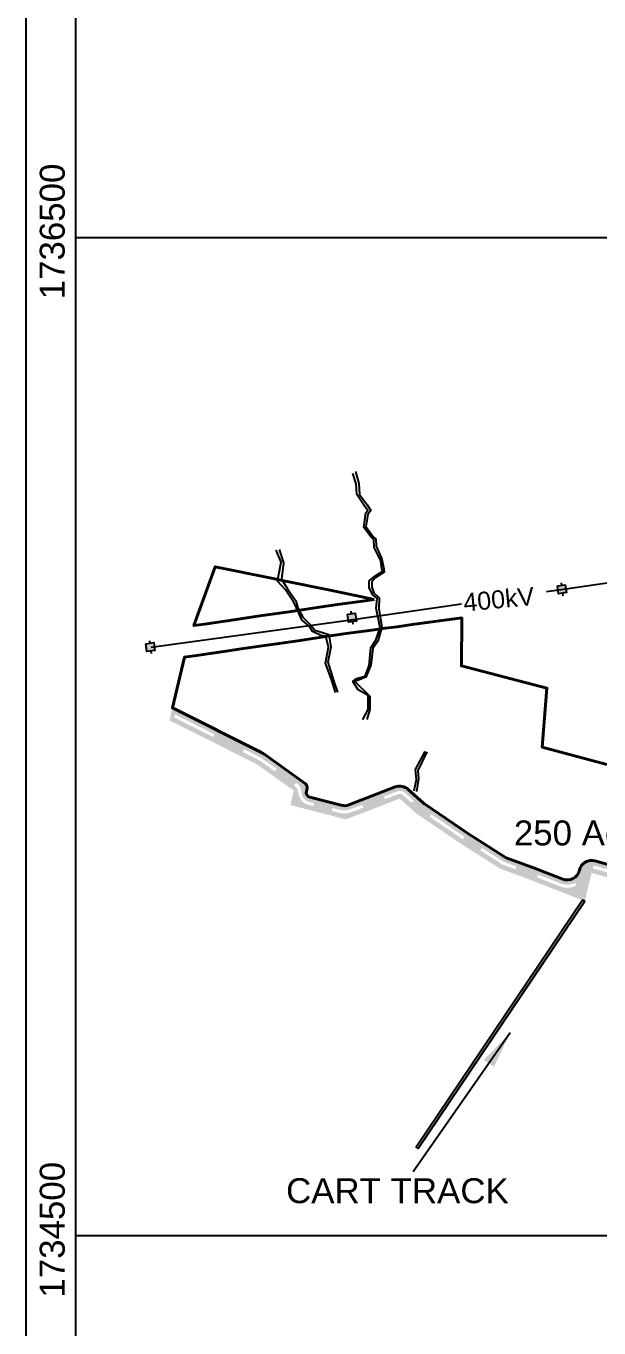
# Model space of a CAD drawing. Header units: metres. Extents: x 201400 to 215600, y 173235 to 1738400.
# Drawn here: x 201400 to 202548, y 1734315 to 1736923 of the extents above; entities that cross this region are included whole.
import ezdxf

# ---------------------------------------------------------------- set-up
doc = ezdxf.new("R2010")
doc.units = ezdxf.units.M
doc.layers.add('250Acres', color=7, linetype='Continuous', lineweight=25)
for name, color, linetype in [('400 KV POWER LINE', 1, 'Continuous'), ('GRID LINES', 250, 'Continuous'), ('GRID TEXT', 244, 'Continuous'), ('name power lines', 1, 'Continuous'), ('Names', 1, 'Continuous')]:
    doc.layers.add(name, color=color, linetype=linetype)
doc.layers.add('STREAM', color=7, linetype='Continuous', lineweight=0, true_color=0x3dcfff)
doc.styles.get("Standard").update_dxf_attribs({"font": 'arial.ttf', "height": 50})
doc.linetypes.add('ZIGZAG', pattern='A,0.0001,-0.2,[131,ltypeshp.shx,S=0.2,R=0,X=-0.2,Y=0],-0.4,[131,ltypeshp.shx,S=0.2,R=180,X=0.2,Y=0],-0.2', length=0.8001)
doc.dimstyles.get("Standard").update_dxf_attribs({"dimtxt": 50, "dimasz": 0.18, "dimexe": 0.18, "dimexo": 0.0625, "dimgap": 0.09, "dimtad": 0, "dimtih": 1, "dimtoh": 1, "dimdec": 4, "dimzin": 0, "dimdsep": 46, "dimtxsty": 'Standard', "dimcen": 0.09, "dimadec": 0, "dimazin": 0, "dimtfac": 1, "dimtdec": 4, "dimtofl": 0, "dimtmove": 0, "dimatfit": 3, "dimfxl": 1, "dimtolj": 1, "dimtzin": 0, "dimarcsym": 0})

msp = doc.modelspace()

# ---------------------------------------------------------------- hatches: boundary and pattern name
h = msp.add_hatch(color=253)
h.dxf.hatch_style = 1
h.paths.add_polyline_path([(203041.3, 1735000.9), (202843, 1735135.8), (202766, 1735187.1), (202652.6, 1735219.6), (202540.1, 1735250.7, 0.428899), (202509, 1735232, -0.459881), (202475.5, 1735214.2), (202419.3, 1735236.3), (202362.2, 1735257.2), (202286.7, 1735305), (202198.6, 1735364.8, -0.034479), (202195.9, 1735366.9), (202165.8, 1735394, 0.282426), (202140.1, 1735398.8), (202046.8, 1735362.9, -0.156976), (202031.5, 1735362.1), (201969.1, 1735378.3, -0.408786), (201961.9, 1735390.4), (201963.2, 1735395.5, 0.305926), (201959.2, 1735406), (201878.6, 1735463.6, 0.038595), (201872, 1735467.6), (201693.5, 1735557.3), (201687.6, 1735532.3), (201862.5, 1735444.4), (201936.5, 1735391.5), (201929.6, 1735362.8), (202040.7, 1735333.8), (202149.1, 1735375.5), (202181.7, 1735346), (202273, 1735284.1), (202351.1, 1735234.7), (202410.4, 1735212.9), (202519.7, 1735170), (202533.4, 1735226.6), (202645.8, 1735195.5), (202755.4, 1735164.1), (202829.1, 1735115.1), (203025, 1734981.7), (203149.2, 1734851.6), (203263.4, 1734869.5), (203331.5, 1734848.5), (203393.9, 1734864.2, 0.064633), (203417.8, 1734873.7), (203447.7, 1734890.2), (203477.7, 1734905.9, -0.018137), (203500, 1734915.6), (204314.1, 1735116), (204357.3, 1735130), (204355.3, 1735139.4), (204278.1, 1735117.6), (204276.6, 1735123.4), (204353.5, 1735145.1), (204350.5, 1735154.1), (204316, 1735142.9), (204282.3, 1735134.6), (203521, 1734946.5, 0.084343), (203512.7, 1734945.1), (203476, 1734932.3, 0.035824), (203466.2, 1734928), (203435.9, 1734912.3), (203405.7, 1734895.6, -0.064633), (203387.8, 1734888.5), (203363.6, 1734882.4, -0.149756), (203305.1, 1734885.3, 0.031003), (203293.2, 1734888.8), (203283.9, 1734890.9, 0.095047), (203246.3, 1734892.1), (203210, 1734886.4, -0.245975), (203122.1, 1734916.2)])
h.paths.add_polyline_path([(203107.9, 1734917.3), (203115.2, 1734909.6, 0.176115), (203182.3, 1734876.4), (203181.6, 1734870.4, -0.176115), (203110.9, 1734905.5), (203104.5, 1734912.2)], flags=16)
h.paths.add_polyline_path([(203028.9, 1734990.9), (202955.8, 1735040.3), (202959.2, 1735045.3), (203032.3, 1734995.8)], flags=16)
h.paths.add_polyline_path([(203284, 1734881.1), (203291.1, 1734879.5, -0.031003), (203301.9, 1734876.3, 0.149756), (203365.9, 1734873.2), (203390.1, 1734879.3, 0.032283), (203400.5, 1734882.6), (203402.7, 1734877, -0.032283), (203391.6, 1734873.4), (203367.4, 1734867.3, -0.149756), (203299.8, 1734870.7, 0.031003), (203289.8, 1734873.6), (203282.7, 1734875.3)], flags=16)
h.paths.add_polyline_path([(202870, 1735098.5), (202796.9, 1735147.9), (202800.3, 1735152.9), (202873.4, 1735103.4)], flags=16)
h.paths.add_polyline_path([(202756.5, 1735174.6), (202671.4, 1735198), (202673, 1735203.8), (202758.1, 1735180.4)], flags=16)
h.paths.add_polyline_path([(203483.5, 1734924.9), (203515.8, 1734936.2, -0.100949), (203522, 1734937), (203568.8, 1734948.6), (203570.4, 1734942.8), (203522.4, 1734930.9, 0.122828), (203517.8, 1734930.5), (203485.5, 1734919.2)], flags=16)
h.paths.add_polyline_path([(202621.1, 1735212.3), (202536, 1735235.7), (202537.6, 1735241.5), (202622.7, 1735218.1)], flags=16)
h.paths.add_polyline_path([(203624.6, 1734962.3), (203710.2, 1734983.8), (203711.6, 1734978), (203626, 1734956.5)], flags=16)
h.paths.add_polyline_path([(202502.3, 1735201, -0.208925), (202469.9, 1735199.8), (202423.9, 1735217.8), (202425.9, 1735223.4), (202472, 1735205.4, 0.21892), (202500.8, 1735207)], flags=16)
h.paths.add_polyline_path([(203755, 1734994.6), (203840.6, 1735016), (203842.1, 1735010.2), (203756.4, 1734988.7)], flags=16)
h.paths.add_polyline_path([(202381.1, 1735233.8), (202355.3, 1735243.2), (202310.1, 1735271.9), (202313.5, 1735276.8), (202358, 1735248.6), (202383.2, 1735239.4)], flags=16)
h.paths.add_polyline_path([(203885.4, 1735026.8), (203971, 1735048.3), (203972.5, 1735042.4), (203886.9, 1735021)], flags=16)
h.paths.add_polyline_path([(202278.7, 1735298.9), (202275.4, 1735294), (202209, 1735339), (202212.4, 1735343.9)], flags=16)
h.paths.add_polyline_path([(204015.8, 1735059), (204101.4, 1735080.5), (204102.9, 1735074.6), (204017.3, 1735053.2)], flags=16)
h.paths.add_polyline_path([(202177.3, 1735370.9), (202172.4, 1735367.3), (202155.4, 1735382.5, 0.282426), (202145.7, 1735384.3), (202119.2, 1735374.2), (202117.1, 1735379.8), (202143.5, 1735389.9, -0.282426), (202159.4, 1735387)], flags=16)
h.paths.add_polyline_path([(202075.7, 1735357.4), (202052.3, 1735348.4, -0.156976), (202027.6, 1735347.1), (202012.8, 1735350.9), (202014.3, 1735356.7), (202029.1, 1735352.9, 0.156976), (202050.2, 1735354), (202073.5, 1735363)], flags=16)
h.paths.add_polyline_path([(204146.2, 1735091.2), (204231.8, 1735112.7), (204233.3, 1735106.9), (204147.7, 1735085.4)], flags=16)
h.paths.add_polyline_path([(201975.8, 1735360.6), (201965.2, 1735363.4, -0.315009), (201946.3, 1735385.6, 0.196071), (201937.5, 1735402.3), (201941, 1735407.3), (201941.7, 1735406.8, -0.23308), (201952.2, 1735387.3, 0.331572), (201966.7, 1735369.2), (201977.1, 1735366.4)], flags=16)
h.paths.add_polyline_path([(201902.3, 1735434.9), (201899.2, 1735429.8), (201869.6, 1735451), (201834.2, 1735469.2), (201836.9, 1735474.6), (201870.4, 1735457.6)], flags=16)
h.paths.add_polyline_path([(201777.8, 1735504.3), (201775.1, 1735498.9), (201696.2, 1735538.6), (201698.9, 1735544)], flags=16)
h = msp.add_hatch(color=253)
h.dxf.hatch_style = 1
h.paths.add_polyline_path([(202519.7, 1735170), (202515, 1735171.9), (202181.9, 1734677), (202186.1, 1734674.2)])
at = {"layer": 'name power lines', "linetype": 'Continuous', "ltscale": 190}
h = msp.add_hatch(color=1, dxfattribs=at)
h.paths.add_polyline_path([(201640, 1735685.8), (201655.8, 1735688), (201658, 1735672.2), (201642.2, 1735670)])
h.paths.add_polyline_path([(202044, 1735744.8), (202059.8, 1735747), (202062, 1735731.2), (202046.2, 1735729)])
h.paths.add_polyline_path([(202465, 1735801.8), (202480.8, 1735804), (202483, 1735788.2), (202467.2, 1735786)])
h.paths.add_polyline_path([(202891, 1735863.8), (202906.8, 1735866), (202909, 1735850.2), (202893.2, 1735848)])
h.paths.add_polyline_path([(203298, 1735920.8), (203313.8, 1735923), (203316, 1735907.2), (203300.2, 1735905)])
h.paths.add_polyline_path([(203725, 1735982.8), (203740.8, 1735985), (203743, 1735969.2), (203727.2, 1735967)])
h.paths.add_polyline_path([(204121, 1736037.8), (204136.8, 1736040), (204139, 1736024.2), (204123.2, 1736022)])
h.paths.add_polyline_path([(204548, 1736095.8), (204563.8, 1736098), (204566, 1736082.2), (204550.2, 1736080)])
h.paths.add_polyline_path([(204985.8, 1736168.6), (205001.6, 1736171.2), (205004.2, 1736155.4), (204988.4, 1736152.8)])
h.paths.add_polyline_path([(205407.8, 1736238.6), (205423.6, 1736241.2), (205426.2, 1736225.4), (205410.4, 1736222.8)])
h.paths.add_polyline_path([(205839.8, 1736307.6), (205855.6, 1736310.2), (205858.2, 1736294.4), (205842.4, 1736291.8)])
h.paths.add_polyline_path([(206269.8, 1736375.6), (206285.6, 1736378.2), (206288.2, 1736362.4), (206272.4, 1736359.8)])
h.paths.add_polyline_path([(206703.8, 1736446.6), (206719.6, 1736449.2), (206722.2, 1736433.4), (206706.4, 1736430.8)])
h.paths.add_polyline_path([(207133.8, 1736514.6), (207149.6, 1736517.2), (207152.2, 1736501.4), (207136.4, 1736498.8)])
h.paths.add_polyline_path([(207574.8, 1736586.6), (207590.6, 1736589.2), (207593.2, 1736573.4), (207577.4, 1736570.8)])
h.paths.add_polyline_path([(207987.8, 1736653.6), (208003.6, 1736656.2), (208006.2, 1736640.4), (207990.4, 1736637.8)])
h.paths.add_polyline_path([(208422.8, 1736723.6), (208438.6, 1736726.2), (208441.2, 1736710.4), (208425.4, 1736707.8)])

# ---------------------------------------------------------------- linework, layer by layer
at = {"color": 1, "linetype": 'Continuous', "ltscale": 50}
for p, q in [((202472.2, 1735807.9), (202472.9, 1735802.9)), ((202475.1, 1735787.1), (202475.8, 1735782.1)), ((202051.2, 1735750.9), (202051.9, 1735745.9)), ((202054.1, 1735730.1), (202054.8, 1735725.1)), ((201647.2, 1735691.9), (201647.9, 1735686.9)), ((201650.1, 1735671.1), (201650.8, 1735666.1))]:
    msp.add_line(p, q, dxfattribs=at)
for points in [[(202465, 1735801.8), (202480.8, 1735804), (202483, 1735788.2), (202467.2, 1735786), (202465, 1735801.8)], [(201736.6, 1735722.1), (202048.8, 1735767.7), (202062.5, 1735769.6)], [(202044, 1735744.8), (202059.8, 1735747), (202062, 1735731.2), (202046.2, 1735729), (202044, 1735744.8)], [(201640, 1735685.8), (201655.8, 1735688), (201658, 1735672.2), (201642.2, 1735670), (201640, 1735685.8)]]:
    msp.add_lwpolyline(points, dxfattribs=at)
at = {"color": 7, "flags": 128}
for points in [[(201717.5, 1735658.7), (201746.4, 1735662.9), (201796.4, 1735670.2), (201836.1, 1735676), (201873, 1735681.4), (201907.4, 1735686.4), (201949.6, 1735692.6), (201983.5, 1735697.5), (202014, 1735702), (202041.8, 1735706), (202057.2, 1735708.3), (202093, 1735713.1), (202119.9, 1735716.8), (202143.7, 1735720), (202173.9, 1735724.1), (202273.2, 1735737.5)], [(202515, 1735171.9), (202181.9, 1734677)], [(202519.7, 1735170), (202186.1, 1734674.2)]]:
    msp.add_lwpolyline(points, dxfattribs=at)
at = {"color": 253, "flags": 128}
msp.add_lwpolyline([(202519.7, 1735170), (202515, 1735171.9), (202181.9, 1734677), (202186.1, 1734674.2)], close=True, dxfattribs=at)
at = {"layer": '250Acres', "color": 5, "lineweight": 40, "flags": 128}
msp.add_lwpolyline([(202098, 1735774.4), (202094.8, 1735775), (202009.3, 1735792.9), (201917, 1735811.7), (201892, 1735816.9), (201779.2, 1735840), (201736.6, 1735722.1), (201757.8, 1735725.2), (201821.2, 1735734.5), (201868.8, 1735741.4), (201927.5, 1735750), (201966.1, 1735755.6), (201983.7, 1735758.2), (202024.1, 1735764.1), (202079.5, 1735771.9)], close=True, dxfattribs=at)
msp.add_lwpolyline([(202098, 1735774.4), (202094.8, 1735775), (202009.3, 1735792.9), (201917, 1735811.7), (201892, 1735816.9), (201779.2, 1735840), (201736.6, 1735722.1), (201757.8, 1735725.2), (201821.2, 1735734.5), (201868.8, 1735741.4), (201927.5, 1735750), (201966.1, 1735755.6), (201983.7, 1735758.2), (202024.1, 1735764.1), (202079.5, 1735771.9)], close=True, dxfattribs=at)
msp.add_lwpolyline([(202098, 1735774.4), (202094.8, 1735775), (202009.3, 1735792.9), (201917, 1735811.7), (201892, 1735816.9), (201779.2, 1735840), (201736.6, 1735722.1), (201757.8, 1735725.2), (201821.2, 1735734.5), (201868.8, 1735741.4), (201927.5, 1735750), (201966.1, 1735755.6), (201983.7, 1735758.2), (202024.1, 1735764.1), (202079.5, 1735771.9)], close=True, dxfattribs=at)
msp.add_lwpolyline([(202564, 1735443.6), (202434.5, 1735478.5), (202444, 1735596.8), (202272.6, 1735641.3), (202273.2, 1735737.5), (202173.9, 1735724.1), (202143.7, 1735720), (202119.9, 1735716.8), (202093, 1735713.1), (202057.2, 1735708.3), (202041.8, 1735706), (202014, 1735702), (201983.5, 1735697.5), (201949.6, 1735692.6), (201907.4, 1735686.4), (201873, 1735681.4), (201836.1, 1735676), (201796.4, 1735670.2), (201746.4, 1735662.9), (201717.5, 1735658.7), (201693.5, 1735557.3), (201872, 1735467.6, -0.038595), (201878.6, 1735463.6), (201959.2, 1735406, -0.305926), (201963.2, 1735395.5), (201961.9, 1735390.4, 0.408786), (201969.1, 1735378.3), (202031.5, 1735362.1, 0.156976), (202046.8, 1735362.9), (202140.1, 1735398.8, -0.282426), (202165.8, 1735394), (202195.9, 1735366.9, 0.034479), (202198.6, 1735364.8), (202286.7, 1735305), (202362.2, 1735257.2), (202419.3, 1735236.3), (202475.5, 1735214.2, 0.459881), (202509, 1735232, -0.428899), (202540.1, 1735250.7), (202652.6, 1735219.6)], format="xyb", dxfattribs=at)
at = {"layer": '400 KV POWER LINE', "linetype": 'ZIGZAG', "ltscale": 50, "elevation": 328.7}
for points in [[(202443.2, 1735790.2), (202477, 1735795), (202905, 1735857), (203309.9, 1735919.9)], [(202443.2, 1735790.2), (202477, 1735795), (202905, 1735857), (203309.9, 1735919.9)], [(201651, 1735679), (202051, 1735734), (202273, 1735765.8)], [(201651, 1735679), (202051, 1735734), (202273, 1735765.8)]]:
    msp.add_lwpolyline(points, dxfattribs=at)
at = {"layer": 'GRID LINES', "color": 9, "linetype": 'Continuous'}
for p, q in [((201500, 1730460), (201500, 1738300)), ((201500, 1730460), (201500, 1738300)), ((201500, 1736500), (215500, 1736500)), ((201500, 1734500), (215500, 1734500))]:
    msp.add_line(p, q, dxfattribs=at)
for points in [[(201400, 1738400), (215600, 1738400), (215600, 1728400), (201400, 1728400)], [(201500, 1738300), (215500, 1738300), (215500, 1728500), (201500, 1728500)], [(201500, 1738300), (215500, 1738300), (215500, 1728500), (201500, 1728500)]]:
    msp.add_lwpolyline(points, close=True, dxfattribs=at)
at = {"layer": 'STREAM'}
for points, elevation in [([(202075, 1735534), (202086, 1735553.9), (202086, 1735582), (202065.4, 1735593.5), (202055, 1735610.1), (202062, 1735616), (202080, 1735621), (202088, 1735642), (202091, 1735677.9), (202101, 1735693), (202110, 1735718), (202102, 1735757), (202104, 1735777), (202095, 1735784), (202088, 1735798), (202088, 1735812), (202098.9, 1735821), (202115.1, 1735831), (202112.9, 1735835), (202111, 1735852), (202098, 1735878.9), (202097.1, 1735895), (202092, 1735899), (202077, 1735919), (202081, 1735947.9), (202085, 1735953), (202080.1, 1735959), (202063.1, 1735985), (202061.9, 1736005.9), (202055, 1736027)], 320.3), ([(202060, 1736031), (202067, 1736007), (202068, 1735985), (202084, 1735964), (202091, 1735953), (202085, 1735945), (202081, 1735921), (202095, 1735901), (202101, 1735896), (202102, 1735881), (202113, 1735855), (202117, 1735836), (202118, 1735829), (202099.9, 1735817.9), (202093, 1735810), (202093, 1735799), (202097, 1735788), (202108, 1735778), (202107, 1735756), (202113, 1735719), (202105, 1735691), (202095, 1735676), (202091, 1735643), (202081, 1735619), (202064, 1735612), (202059, 1735610), (202089, 1735581), (202089, 1735554), (202083, 1735534)], 328.1), ([(202020, 1735588), (202013, 1735612), (202000, 1735647), (202006, 1735679), (202001, 1735700.9), (201991, 1735702), (201974, 1735710), (201968, 1735720.1), (201953, 1735734), (201942, 1735758), (201936, 1735770), (201920.1, 1735794), (201904, 1735811), (201911, 1735849), (201901.1, 1735873)], 323), ([(201907, 1735874.9), (201916, 1735848), (201912, 1735815), (201924, 1735796), (201941, 1735772), (201945, 1735757), (201955, 1735739), (201972, 1735722), (201979, 1735713), (201994, 1735708), (202007, 1735704), (202011, 1735679), (202005, 1735649), (202016, 1735612), (202024, 1735589)], 328.4), ([(202199, 1735470), (202180, 1735434), (202182, 1735413), (202177, 1735391)], 321.9), ([(202183, 1735390), (202187, 1735415), (202186.1, 1735432), (202204, 1735469)], 320.7)]:
    msp.add_lwpolyline(points, dxfattribs=dict(at, elevation=elevation))
at = {"layer": 'STREAM', "linetype": 'Continuous', "lineweight": 25}
for points, elevation in [([(202075, 1735534), (202086, 1735553.9), (202086, 1735582), (202065.4, 1735593.5), (202055, 1735610.1), (202062, 1735616), (202080, 1735621), (202088, 1735642), (202091, 1735677.9), (202101, 1735693), (202110, 1735718), (202102, 1735757), (202104, 1735777), (202095, 1735784), (202088, 1735798), (202088, 1735812), (202098.9, 1735821), (202115.1, 1735831), (202112.9, 1735835), (202111, 1735852), (202098, 1735878.9), (202097.1, 1735895), (202092, 1735899), (202077, 1735919), (202081, 1735947.9), (202085, 1735953), (202080.1, 1735959), (202063.1, 1735985), (202061.9, 1736005.9), (202055, 1736027)], 320.3), ([(202075, 1735534), (202086, 1735553.9), (202086, 1735582), (202065.4, 1735593.5), (202055, 1735610.1), (202062, 1735616), (202080, 1735621), (202088, 1735642), (202091, 1735677.9), (202101, 1735693), (202110, 1735718), (202102, 1735757), (202104, 1735777), (202095, 1735784), (202088, 1735798), (202088, 1735812), (202098.9, 1735821), (202115.1, 1735831), (202112.9, 1735835), (202111, 1735852), (202098, 1735878.9), (202097.1, 1735895), (202092, 1735899), (202077, 1735919), (202081, 1735947.9), (202085, 1735953), (202080.1, 1735959), (202063.1, 1735985), (202061.9, 1736005.9), (202055, 1736027)], 320.3), ([(202060, 1736031), (202067, 1736007), (202068, 1735985), (202084, 1735964), (202091, 1735953), (202085, 1735945), (202081, 1735921), (202095, 1735901), (202101, 1735896), (202102, 1735881), (202113, 1735855), (202117, 1735836), (202118, 1735829), (202099.9, 1735817.9), (202093, 1735810), (202093, 1735799), (202097, 1735788), (202108, 1735778), (202107, 1735756), (202113, 1735719), (202105, 1735691), (202095, 1735676), (202091, 1735643), (202081, 1735619), (202064, 1735612), (202059, 1735610), (202089, 1735581), (202089, 1735554), (202083, 1735534)], 328.1), ([(202060, 1736031), (202067, 1736007), (202068, 1735985), (202084, 1735964), (202091, 1735953), (202085, 1735945), (202081, 1735921), (202095, 1735901), (202101, 1735896), (202102, 1735881), (202113, 1735855), (202117, 1735836), (202118, 1735829), (202099.9, 1735817.9), (202093, 1735810), (202093, 1735799), (202097, 1735788), (202108, 1735778), (202107, 1735756), (202113, 1735719), (202105, 1735691), (202095, 1735676), (202091, 1735643), (202081, 1735619), (202064, 1735612), (202059, 1735610), (202089, 1735581), (202089, 1735554), (202083, 1735534)], 328.1), ([(202020, 1735588), (202013, 1735612), (202000, 1735647), (202006, 1735679), (202001, 1735700.9), (201991, 1735702), (201974, 1735710), (201968, 1735720.1), (201953, 1735734), (201942, 1735758), (201936, 1735770), (201920.1, 1735794), (201904, 1735811), (201911, 1735849), (201901.1, 1735873)], 323), ([(202020, 1735588), (202013, 1735612), (202000, 1735647), (202006, 1735679), (202001, 1735700.9), (201991, 1735702), (201974, 1735710), (201968, 1735720.1), (201953, 1735734), (201942, 1735758), (201936, 1735770), (201920.1, 1735794), (201904, 1735811), (201911, 1735849), (201901.1, 1735873)], 323), ([(201907, 1735874.9), (201916, 1735848), (201912, 1735815), (201924, 1735796), (201941, 1735772), (201945, 1735757), (201955, 1735739), (201972, 1735722), (201979, 1735713), (201994, 1735708), (202007, 1735704), (202011, 1735679), (202005, 1735649), (202016, 1735612), (202024, 1735589)], 328.4), ([(201907, 1735874.9), (201916, 1735848), (201912, 1735815), (201924, 1735796), (201941, 1735772), (201945, 1735757), (201955, 1735739), (201972, 1735722), (201979, 1735713), (201994, 1735708), (202007, 1735704), (202011, 1735679), (202005, 1735649), (202016, 1735612), (202024, 1735589)], 328.4), ([(202199, 1735470), (202180, 1735434), (202182, 1735413), (202177, 1735391)], 321.9), ([(202199, 1735470), (202180, 1735434), (202182, 1735413), (202177, 1735391)], 321.9), ([(202183, 1735390), (202187, 1735415), (202186.1, 1735432), (202204, 1735469)], 320.7), ([(202183, 1735390), (202187, 1735415), (202186.1, 1735432), (202204, 1735469)], 320.7)]:
    msp.add_lwpolyline(points, dxfattribs=dict(at, elevation=elevation))

# ---------------------------------------------------------------- texts
at = {"layer": '250Acres', "linetype": 'Continuous', "lineweight": 40, "ltscale": 50}
msp.add_text('250 Acre (252 Acre)', height=50, dxfattribs=at).set_placement((202377.7, 1735281.7))
at = {"layer": '400 KV POWER LINE', "linetype": 'ZIGZAG', "ltscale": 50, "insert": (202274.7, 1735786.1), "char_height": 36, "width": 157.466, "attachment_point": 1, "rotation": 5.4141}
msp.add_mtext('400kV', dxfattribs=at)
msp.add_mtext('400kV', dxfattribs=at)
at = {"layer": 'GRID TEXT', "linetype": 'Continuous', "char_height": 50, "width": 128.651, "attachment_point": 1, "rotation": 90}
for s, insert in [('1736500', (201427.5, 1736375.8)), ('1734500', (201427.5, 1734375.8))]:
    msp.add_mtext(s, dxfattribs=dict(at, insert=insert))
at = {"layer": 'GRID TEXT', "linetype": 'Continuous', "char_height": 50, "attachment_point": 1, "rotation": 90}
for s, insert in [('1736500', (201427.5, 1736375.8)), ('1736500', (201427.5, 1736375.8)), ('1734500', (201427.5, 1734375.8)), ('1734500', (201427.5, 1734375.8))]:
    msp.add_mtext_dynamic_manual_height_columns(s, width=128.651, gutter_width=120, heights=[0], dxfattribs=dict(at, insert=insert))
at = {"layer": 'Names', "color": 0, "linetype": 'Continuous', "ltscale": 50}
msp.add_text('CART TRACK', height=50, dxfattribs=at).set_placement((201921.2, 1734565))

# ---------------------------------------------------------------- leaders
at = {"layer": 'name power lines', "color": 7, "linetype": 'Continuous', "ltscale": 50}
msp.add_leader([(202370.5, 1734906.5), (202175.6, 1734628)], dimstyle='Standard', override={"dimtxt": 24, "dimasz": 75}, dxfattribs=at)

doc.saveas('drawing.dxf')
